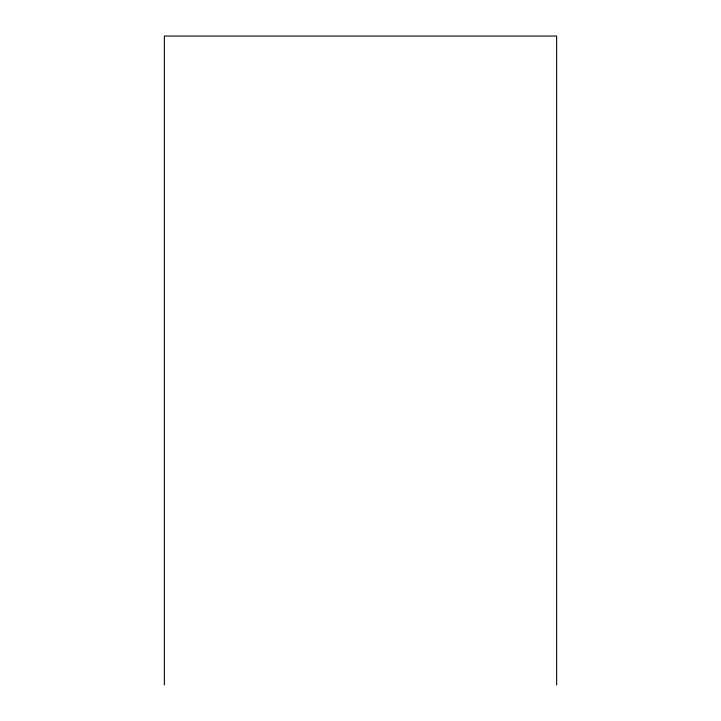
<?xml version="1.0" encoding="UTF-8"?>
<svg xmlns="http://www.w3.org/2000/svg" width="721" height="721" viewBox="0 0 721 721"><rect width="100%" height="100%" fill="white"/><g stroke="black" fill="none" stroke-linecap="round" stroke-linejoin="round"><path stroke-width="1.08" d="M556.639 684.95L556.639 36.05L164.361 36.05L164.361 684.95"/></g></svg>
